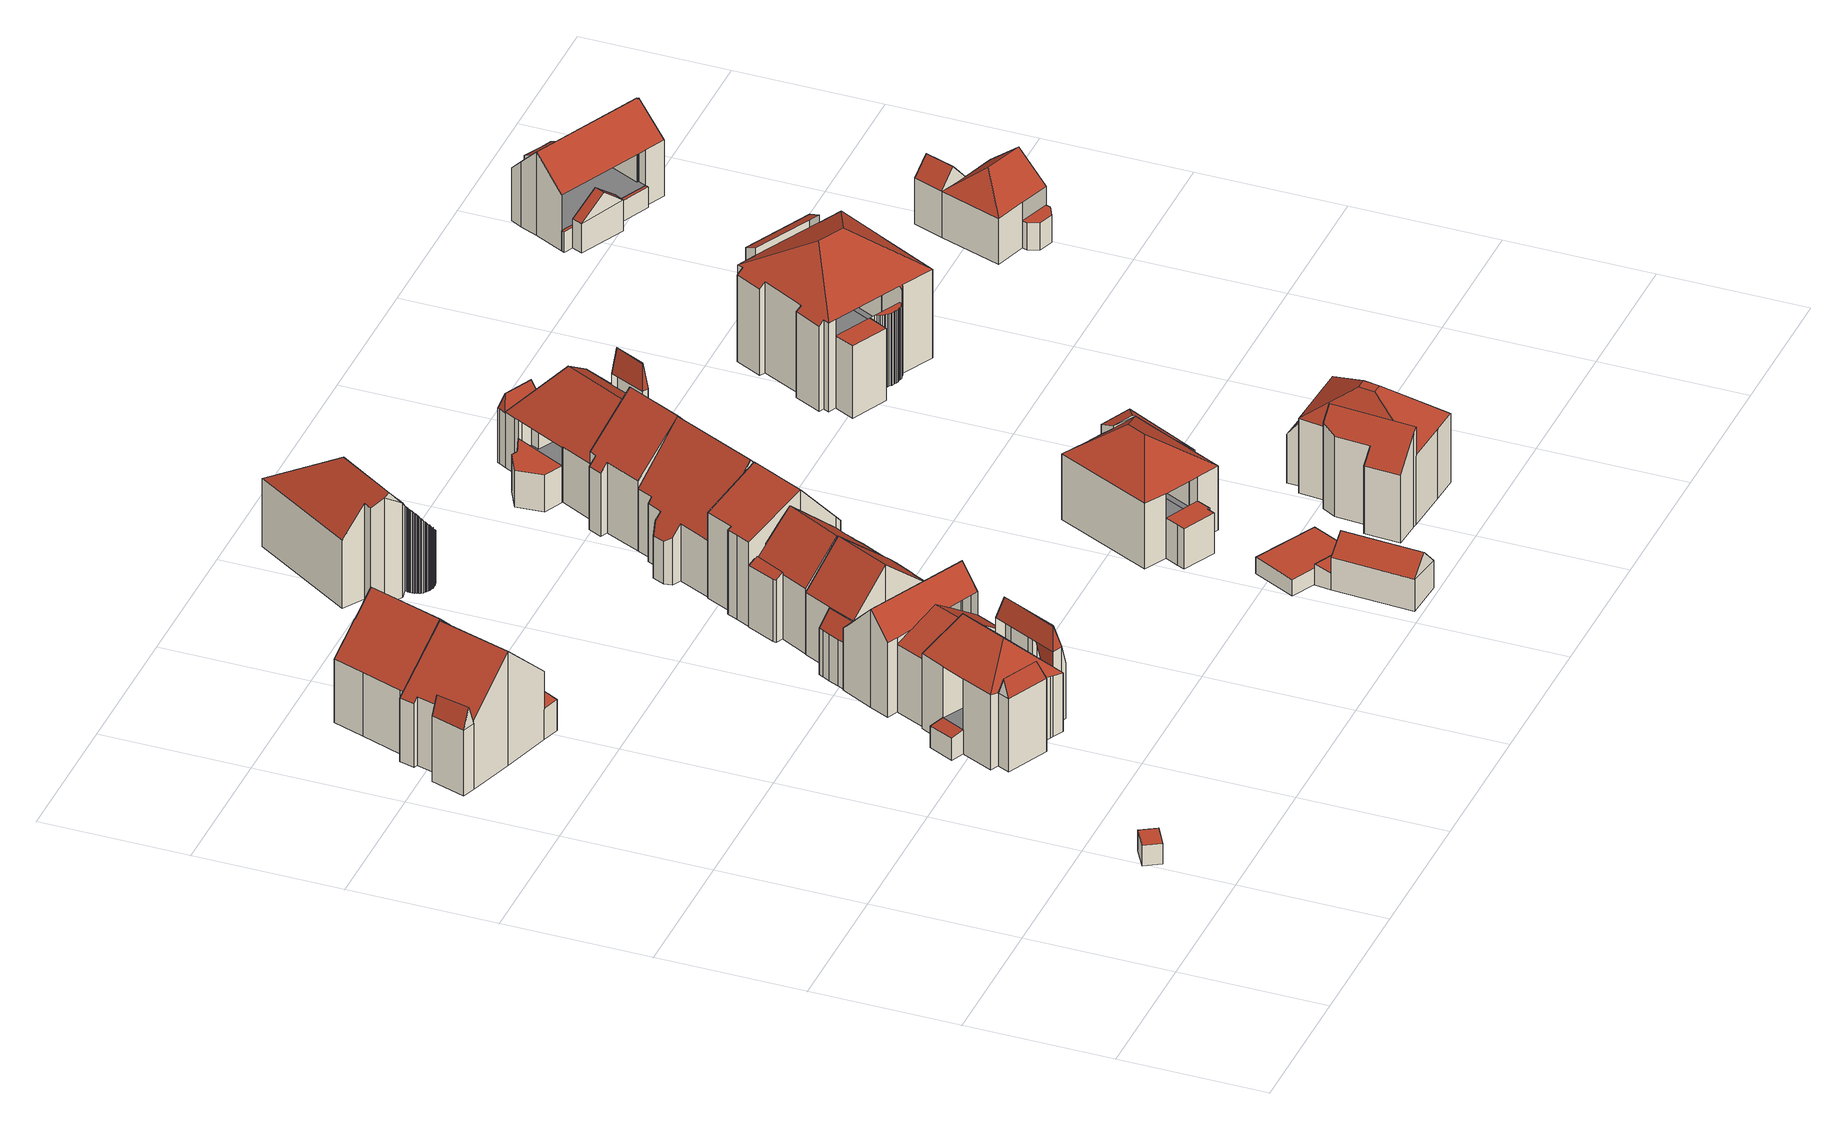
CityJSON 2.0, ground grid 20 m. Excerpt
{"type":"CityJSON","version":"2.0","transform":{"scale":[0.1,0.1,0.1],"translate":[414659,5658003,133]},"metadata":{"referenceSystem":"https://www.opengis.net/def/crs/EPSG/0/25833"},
"CityObjects":{
"building1":{"type":"Building","attributes":{"Dachtyp_tdc":"tdcPolyFlatRoof","Gemeindeschluessel":14612000,"Dachneigung":0,"QualitaetDacherkennung":2,"Geometrietyp2DReferenz":"3000","measuredHeight":3,"function":"31001_9998","roofType":"1000"},"geometry":[{"type":"Solid","lod":"2","boundaries":[[[[0,1,2,3]],[[1,4,5,2]],[[4,6,7,5]],[[6,0,3,7]],[[6,4,1,0]],[[3,2,5,7]]]],"semantics":{"surfaces":[{"type":"WallSurface"},{"type":"RoofSurface"},{"type":"GroundSurface"}],"values":[[0,0,0,0,1,2]]}}]},
"building2":{"type":"Building","attributes":{"Gemeindeschluessel":14612000,"Geometrietyp2DReferenz":"3000","function":"31001_9998","roofType":"9999"},"children":["building2-1","building2-2","building2-3"]},
"building2-1":{"type":"BuildingPart","attributes":{"Dachtyp_tdc":"tdcFreeFormRoof","Dachneigung":51.68,"QualitaetDacherkennung":18,"Geometrietyp2DReferenz":"3000","measuredHeight":6,"roofType":"5000"},"parents":["building2"],"geometry":[{"type":"MultiSurface","lod":"2","boundaries":[[[8,9,10,11]],[[9,12,13,10]],[[12,14,15,13]],[[16,14,12]],[[17,16,12,9]],[[17,9,8]],[[16,17,8,14]],[[11,10,13,15]]],"semantics":{"surfaces":[{"type":"WallSurface"},{"type":"RoofSurface"},{"type":"GroundSurface"}],"values":[0,0,0,1,1,0,1,2]}}]},
"building2-2":{"type":"BuildingPart","attributes":{"Dachtyp_tdc":"tdcFreeFormRoof","Dachneigung":71.85,"QualitaetDacherkennung":15,"Geometrietyp2DReferenz":"3000","measuredHeight":12.53,"roofType":"5000"},"parents":["building2"],"geometry":[{"type":"MultiSurface","lod":"2","boundaries":[[[18,19,20,21]],[[19,22,23,20]],[[22,24,25,23]],[[26,24,22]],[[27,26,22,19]],[[27,19,18]],[[26,27,18,24]],[[21,20,23,25]]],"semantics":{"surfaces":[{"type":"WallSurface"},{"type":"RoofSurface"},{"type":"GroundSurface"}],"values":[0,0,0,0,1,0,1,2]}}]},
"building2-3":{"type":"BuildingPart","attributes":{"Dachtyp_tdc":"tdcGableRoof","Dachneigung":43.55,"QualitaetDacherkennung":55,"Geometrietyp2DReferenz":"3000","measuredHeight":16.72,"roofType":"3100"},"parents":["building2"],"geometry":[{"type":"MultiSurface","lod":"2","boundaries":[[[28,29,30,31]],[[29,32,33,30]],[[32,34,35,33]],[[34,36,37,35]],[[36,38,39,37]],[[38,40,8,11,39]],[[41,42,43,15,14]],[[42,44,18,21,43]],[[45,28,31,25,24]],[[42,41,40,38,36]],[[36,34,32,29,28,45,44,42]],[[31,30,33,35,37,39,11,15,43,21,25]]],"semantics":{"surfaces":[{"type":"WallSurface"},{"type":"RoofSurface"},{"type":"GroundSurface"}],"values":[0,0,0,0,0,0,0,0,0,1,1,2]}}]},
"building3":{"type":"Building","attributes":{"Gemeindeschluessel":14612000,"Geometrietyp2DReferenz":"3000","function":"31001_9998","roofType":"9999"},"children":["building3-1","building3-2"]},
"building3-1":{"type":"BuildingPart","attributes":{"Dachtyp_tdc":"tdcGableRoof","Dachneigung":44.86,"QualitaetDacherkennung":58,"Geometrietyp2DReferenz":"3000","measuredHeight":16.22,"roofType":"3100"},"parents":["building3"],"geometry":[{"type":"MultiSurface","lod":"2","boundaries":[[[46,47,48,49]],[[47,50,51,48]],[[50,52,53,51]],[[52,54,55,53]],[[54,56,57,58,55]],[[59,60,61,62,63]],[[60,64,65,61]],[[64,66,67,65]],[[66,68,69,67]],[[68,70,71,69]],[[70,72,73,71]],[[72,34,74,73]],[[34,75,76,74]],[[75,46,49,76]],[[72,70,68,66,64,60,59,56,54]],[[54,52,50,47,46,75,34,72]],[[49,48,51,53,55,58,62,61,65,67,69,71,73,74,76]]],"semantics":{"surfaces":[{"type":"WallSurface"},{"type":"RoofSurface"},{"type":"GroundSurface"}],"values":[0,0,0,0,0,0,0,0,0,0,0,0,0,0,1,1,2]}}]},
"building3-2":{"type":"BuildingPart","attributes":{"Dachtyp_tdc":"tdcPolyFlatRoof","Dachneigung":2.97,"QualitaetDacherkennung":40,"Geometrietyp2DReferenz":"3000","measuredHeight":9.05,"roofType":"2100"},"parents":["building3"],"geometry":[{"type":"MultiSurface","lod":"2","boundaries":[[[77,78,79,80]],[[78,81,82,79]],[[81,63,62,82]],[[57,77,80,58]],[[57,63,81,78,77]],[[80,79,82,62,58]]],"semantics":{"surfaces":[{"type":"WallSurface"},{"type":"RoofSurface"},{"type":"GroundSurface"}],"values":[0,0,0,0,1,2]}}]},
"building4":{"type":"Building","attributes":{"Dachtyp_tdc":"tdcPolyFlatRoof","Gemeindeschluessel":14612000,"Dachneigung":0,"QualitaetDacherkennung":13,"Geometrietyp2DReferenz":"3000","measuredHeight":3,"function":"31001_9998","roofType":"1000"},"geometry":[{"type":"Solid","lod":"2","boundaries":[[[[83,84,85,86]],[[84,87,88,85]],[[87,89,90,88]],[[89,83,86,90]],[[89,87,84,83]],[[86,85,88,90]]]],"semantics":{"surfaces":[{"type":"WallSurface"},{"type":"RoofSurface"},{"type":"GroundSurface"}],"values":[[0,0,0,0,1,2]]}}]},
"building5":{"type":"Building","attributes":{"Gemeindeschluessel":14612000,"Geometrietyp2DReferenz":"3000","function":"31001_9998","roofType":"9999"},"children":["building5-1","building5-2","building5-3","building5-4"]},
"building5-1":{"type":"BuildingPart","attributes":{"Dachtyp_tdc":"tdcPolyFlatRoof","Dachneigung":7.07,"QualitaetDacherkennung":28,"Geometrietyp2DReferenz":"3000","measuredHeight":3.48,"roofType":"2100"},"parents":["building5"],"geometry":[{"type":"MultiSurface","lod":"2","boundaries":[[[91,92,93,94]],[[92,95,96,93]],[[95,97,98,96]],[[97,95,92,91]],[[94,93,96,98]]],"semantics":{"surfaces":[{"type":"WallSurface"},{"type":"RoofSurface"},{"type":"GroundSurface"}],"values":[0,0,0,1,2]}}]},
"building5-2":{"type":"BuildingPart","attributes":{"Dachtyp_tdc":"tdcFreeFormRoof","Dachneigung":75.97,"QualitaetDacherkennung":15,"Geometrietyp2DReferenz":"3000","measuredHeight":13.89,"roofType":"5000"},"parents":["building5"],"geometry":[{"type":"MultiSurface","lod":"2","boundaries":[[[99,100,101,102]],[[100,103,104,101]],[[103,105,106,104]],[[105,107,108,106]],[[107,109,110,108]],[[109,111,112,110]],[[111,113,114,112]],[[113,115,116,114]],[[115,117,118,119,116]],[[120,121,122,123,124]],[[121,99,102,122]],[[117,115,125]],[[115,113,111,109,107,105,103,100,99,121,126,125]],[[121,120,126]],[[120,117,125,126]],[[102,101,104,106,108,110,112,114,116,119,123,122]]],"semantics":{"surfaces":[{"type":"WallSurface"},{"type":"RoofSurface"},{"type":"GroundSurface"}],"values":[0,0,0,0,0,0,0,0,0,0,0,1,1,1,1,2]}}]},
"building5-3":{"type":"BuildingPart","attributes":{"Dachtyp_tdc":"tdcHipAndGableRoof","Dachneigung":44.97,"QualitaetDacherkennung":17,"Geometrietyp2DReferenz":"3000","measuredHeight":13.93,"roofType":"5000"},"parents":["building5"],"geometry":[{"type":"MultiSurface","lod":"2","boundaries":[[[127,98,97]],[[127,128,129,98]],[[128,130,131,129]],[[130,124,123,131]],[[118,132,133,119]],[[132,134,135,133]],[[134,136,137,135]],[[136,138,139,137]],[[140,141,142,143]],[[140,144,94,141]],[[144,91,94]],[[140,143,145,138,136,134,132,146]],[[132,118,124,130,146]],[[130,128,127,144,140,146]],[[98,129,131,123,119,133,135,137,139,142,141,94]]],"semantics":{"surfaces":[{"type":"WallSurface"},{"type":"RoofSurface"},{"type":"GroundSurface"}],"values":[0,0,0,0,0,0,0,0,0,0,0,1,1,1,2]}}]},
"building5-4":{"type":"BuildingPart","attributes":{"Dachtyp_tdc":"tdcFreeFormRoof","Dachneigung":70.48,"QualitaetDacherkennung":18,"Geometrietyp2DReferenz":"3000","measuredHeight":13.23,"roofType":"5000"},"parents":["building5"],"geometry":[{"type":"MultiSurface","lod":"2","boundaries":[[[147,143,142,148]],[[149,150,151,139,138]],[[150,152,153,151]],[[152,147,148,153]],[[154,155,147,152]],[[152,150,149,154]],[[149,145,143,155,154]],[[147,155,143]],[[143,145,149,145]],[[148,142,139,151,153]]],"semantics":{"surfaces":[{"type":"WallSurface"},{"type":"RoofSurface"},{"type":"GroundSurface"}],"values":[0,0,0,0,1,1,1,0,0,2]}}]},
"building6":{"type":"Building","attributes":{"Gemeindeschluessel":14612000,"Geometrietyp2DReferenz":"3000","function":"31001_9998","roofType":"9999"},"children":["building6-1","building6-2"]},
"building6-1":{"type":"BuildingPart","attributes":{"Dachtyp_tdc":"tdcGableRoof","Dachneigung":47.01,"QualitaetDacherkennung":43,"Geometrietyp2DReferenz":"3000","measuredHeight":14.29,"roofType":"3100"},"parents":["building6"],"geometry":[{"type":"MultiSurface","lod":"2","boundaries":[[[156,157,158]],[[156,159,160,157]],[[159,161,162,160]],[[161,163,164,162]],[[163,165,166,164]],[[165,167,168,166]],[[167,169,170,168]],[[169,171,172,170]],[[171,173,174,172]],[[173,175,176,174]],[[175,177,178,176]],[[177,179,180,181,178]],[[175,173,171,169,167,165,163,161]],[[161,159,156,182,183,184,179,177,175]],[[157,160,162,164,166,168,170,172,174,176,178,181,185]]],"semantics":{"surfaces":[{"type":"WallSurface"},{"type":"RoofSurface"},{"type":"GroundSurface"}],"values":[0,0,0,0,0,0,0,0,0,0,0,0,1,1,2]}}]},
"building6-2":{"type":"BuildingPart","attributes":{"Dachtyp_tdc":"tdcGableRoof","Dachneigung":34.71,"QualitaetDacherkennung":31,"Geometrietyp2DReferenz":"3000","measuredHeight":12.68,"roofType":"3100"},"parents":["building6"],"geometry":[{"type":"MultiSurface","lod":"2","boundaries":[[[186,187,188,189]],[[187,190,191,188]],[[190,158,157,191]],[[180,192,193,181]],[[192,186,189,193]],[[194,182,158,190,187]],[[187,186,192,180,184,194]],[[189,188,191,157,185,181,193]]],"semantics":{"surfaces":[{"type":"WallSurface"},{"type":"RoofSurface"},{"type":"GroundSurface"}],"values":[0,0,0,0,0,1,1,2]}}]},
"building7":{"type":"Building","attributes":{"Gemeindeschluessel":14612000,"Geometrietyp2DReferenz":"3000","function":"31001_9998","roofType":"9999"},"children":["building7-1","building7-2"]},
"building7-1":{"type":"BuildingPart","attributes":{"Dachtyp_tdc":"tdcGableRoof","Dachneigung":41,"QualitaetDacherkennung":38,"Geometrietyp2DReferenz":"3000","measuredHeight":15.08,"roofType":"3100"},"parents":["building7"],"geometry":[{"type":"MultiSurface","lod":"2","boundaries":[[[195,196,197,198]],[[196,199,200,197]],[[199,201,202,200]],[[201,203,204,202]],[[203,205,206,204]],[[205,207,208,206]],[[207,209,210,208]],[[209,211,212,210]],[[211,213,214,212]],[[213,215,216,214]],[[215,217,218,216]],[[217,219,220,221,218]],[[195,198,222]],[[217,215,213,211,209,207,205,203,201,199]],[[199,196,195,219,217]],[[197,200,202,204,206,208,210,212,214,216,218,221,198]]],"semantics":{"surfaces":[{"type":"WallSurface"},{"type":"RoofSurface"},{"type":"GroundSurface"}],"values":[0,0,0,0,0,0,0,0,0,0,0,0,0,1,1,2]}}]},
"building7-2":{"type":"BuildingPart","attributes":{"Dachtyp_tdc":"tdcPolyFlatRoof","Dachneigung":51.67,"QualitaetDacherkennung":35,"Geometrietyp2DReferenz":"3000","measuredHeight":9.06,"roofType":"2100"},"parents":["building7"],"geometry":[{"type":"MultiSurface","lod":"2","boundaries":[[[220,223,224,221]],[[223,225,226,224]],[[225,227,228,226]],[[227,229,230,228]],[[229,231,232,230]],[[231,222,198,232]],[[222,231,229,227,225,223,220]],[[221,224,226,228,230,232,198]]],"semantics":{"surfaces":[{"type":"WallSurface"},{"type":"RoofSurface"},{"type":"GroundSurface"}],"values":[0,0,0,0,0,0,1,2]}}]},
"building8":{"type":"Building","attributes":{"Gemeindeschluessel":14612000,"Geometrietyp2DReferenz":"3000","function":"31001_9998","roofType":"9999"},"children":["building8-1","building8-2"]},
"building8-1":{"type":"BuildingPart","attributes":{"Dachtyp_tdc":"tdcPolyFlatRoof","Dachneigung":32.03,"QualitaetDacherkennung":47,"Geometrietyp2DReferenz":"3000","measuredHeight":9.89,"roofType":"2100"},"parents":["building8"],"geometry":[{"type":"MultiSurface","lod":"2","boundaries":[[[233,234,235,236]],[[234,237,238,235]],[[237,239,240,241,238]],[[242,233,236,243,244]],[[242,239,237,234,233]],[[236,235,238,241,243]]],"semantics":{"surfaces":[{"type":"WallSurface"},{"type":"RoofSurface"},{"type":"GroundSurface"}],"values":[0,0,0,0,1,2]}}]},
"building8-2":{"type":"BuildingPart","attributes":{"Dachtyp_tdc":"tdcGableRoof","Dachneigung":41.39,"QualitaetDacherkennung":35,"Geometrietyp2DReferenz":"3000","measuredHeight":14.9,"roofType":"3100"},"parents":["building8"],"geometry":[{"type":"MultiSurface","lod":"2","boundaries":[[[240,245,246,241]],[[245,247,248,246]],[[247,249,250,248]],[[249,251,252,250]],[[251,253,254,252]],[[253,255,256,254]],[[255,257,258,256]],[[257,259,260,258]],[[259,261,262,260]],[[261,244,243,262]],[[259,257,255,253,251,249,247,245]],[[245,240,244,261,259]],[[241,246,248,250,252,254,256,258,260,262,243]]],"semantics":{"surfaces":[{"type":"WallSurface"},{"type":"RoofSurface"},{"type":"GroundSurface"}],"values":[0,0,0,0,0,0,0,0,0,0,1,1,2]}}]},
"building9":{"type":"Building","attributes":{"Dachtyp_tdc":"tdcFreeFormRoof","Gemeindeschluessel":14612000,"Dachneigung":50.43,"QualitaetDacherkennung":29,"Geometrietyp2DReferenz":"3000","measuredHeight":16.21,"function":"31001_9998","roofType":"5000"},"geometry":[{"type":"Solid","lod":"2","boundaries":[[[[263,264,265,266]],[[264,267,268,265]],[[267,269,270,268]],[[269,271,272,270]],[[271,273,274,272]],[[273,275,276,274]],[[275,277,278,276]],[[277,279,280,278]],[[279,281,282,280]],[[281,283,284,282]],[[283,285,286,284]],[[285,287,288,286]],[[287,289,290,288]],[[289,291,292,290]],[[291,293,294,292]],[[293,295,296,294]],[[295,297,298,296]],[[297,299,300,298]],[[299,301,302,300]],[[301,303,304,302]],[[303,305,306,304]],[[305,307,308,306]],[[307,309,310,308]],[[309,311,312,310]],[[313,314,315,316,317,318,319,320,321,322,323,324,325,326,327,328,329,330,331,332,333,334,335,336,337,338,339,340,341,342,343,344,345,346,347,348,349,350,351,352,353,354,355,356,357,311,309,307,305,303,301,299,297,295,293,291,289,287,285,283,281,279,277,275,273,271,269,267,264,263,358,359,360,361,362,363,364,365]],[[346,366,347]],[[367,350,349]],[[368,369,370,371,372,373,374,375,376,377,378,379,380,381,382,383,384,385,386,387,388,389,266,265,268,270,272,274,276,278,280,282,284,286,288,290,292,294,296,298,300,302,304,306,308,310,312,390,391,392,393,394,395,396,397,398,399,400,401,402,403,404,405,406,407,408,409,410,411,412,413,414,415,416,417,418,419,420,421,422,423,424,425,426,427,428,429]],[[326,325,369,368]],[[325,324,370,369]],[[324,323,371,370]],[[323,322,372,371]],[[322,321,373,372]],[[321,320,374,373]],[[320,319,375,374]],[[319,318,376,375]],[[317,316,378,377]],[[318,317,377,376]],[[316,315,379,378]],[[315,314,380,379]],[[314,313,381,380]],[[313,365,382,381]],[[365,364,383,382]],[[364,363,384,383]],[[363,362,385,384]],[[362,361,386,385]],[[361,360,387,386]],[[360,359,388,387]],[[359,358,389,388]],[[358,263,266,389]],[[354,353,394,393]],[[357,356,391,390]],[[356,355,392,391]],[[355,354,393,392]],[[353,352,395,394]],[[352,351,396,395]],[[351,350,397,396]],[[350,367,398,397]],[[367,430,399,398]],[[430,431,400,399]],[[431,432,401,400]],[[432,433,402,401]],[[433,434,403,402]],[[434,435,404,403]],[[435,436,405,404]],[[436,437,406,405]],[[437,438,407,406]],[[438,439,408,407]],[[439,440,409,408]],[[440,366,410,409]],[[366,346,411,410]],[[346,345,412,411]],[[345,344,413,412]],[[344,343,414,413]],[[343,342,415,414]],[[342,341,416,415]],[[341,340,416]],[[340,339,417,416]],[[339,338,418,417]],[[338,337,419,418]],[[337,336,420,419]],[[336,335,421,420]],[[335,334,422,421]],[[334,333,423,422]],[[333,332,424,423]],[[332,331,425,424]],[[331,330,426,425]],[[330,329,427,426]],[[329,328,428,427]],[[328,327,429,428]],[[327,326,368,429]],[[347,366,440,439,438,437,436,435,434,433,348]],[[348,433,432,431,430,367,349]],[[311,357,390,312]]]],"semantics":{"surfaces":[{"type":"WallSurface"},{"type":"RoofSurface"},{"type":"GroundSurface"}],"values":[[0,0,0,0,0,0,0,0,0,0,0,0,0,0,0,0,0,0,0,0,0,0,0,0,1,0,0,2,0,0,0,0,0,0,0,0,0,0,0,0,0,0,0,0,0,0,0,0,0,0,0,0,0,0,0,0,0,0,0,0,0,0,0,0,0,0,0,0,0,0,0,0,0,0,0,0,0,0,0,0,0,0,0,0,0,0,0,0,0,0,0,1,1,0]]}}]},
"building10":{"type":"Building","attributes":{"Dachtyp_tdc":"tdcGableRoof","Gemeindeschluessel":14612000,"Dachneigung":49.19,"QualitaetDacherkennung":37,"Geometrietyp2DReferenz":"3000","measuredHeight":16.35,"function":"31001_9998","roofType":"3100"},"geometry":[{"type":"Solid","lod":"2","boundaries":[[[[441,442,443,444]],[[442,445,446,443]],[[445,447,448,446]],[[447,449,450,448]],[[449,451,452,450]],[[451,453,454,452]],[[453,455,456,454]],[[455,457,458,456]],[[457,459,460,458]],[[459,461,462,460]],[[461,463,464,462]],[[463,465,466,464]],[[465,467,468,466]],[[467,469,470,468]],[[469,471,472,470]],[[471,441,444,472]],[[467,465,463,461,459,457,455,453,451,449,447]],[[447,445,442,441,471,469,467]],[[444,443,446,448,450,452,454,456,458,460,462,464,466,468,470,472]]]],"semantics":{"surfaces":[{"type":"WallSurface"},{"type":"RoofSurface"},{"type":"GroundSurface"}],"values":[[0,0,0,0,0,0,0,0,0,0,0,0,0,0,0,0,1,1,2]]}}]},
"building11":{"type":"Building","attributes":{"Dachtyp_tdc":"tdcFreeFormRoof","Gemeindeschluessel":14612000,"Dachneigung":48.97,"QualitaetDacherkennung":53,"Geometrietyp2DReferenz":"3000","measuredHeight":16.64,"function":"31001_9998","roofType":"5000"},"geometry":[{"type":"Solid","lod":"2","boundaries":[[[[473,474,475,476]],[[474,477,478,475]],[[477,479,480,478]],[[479,481,482,480]],[[481,483,484,482]],[[483,485,486,484]],[[485,487,488,486]],[[487,489,490,488]],[[489,491,492,490]],[[491,493,494,492]],[[493,495,496,494]],[[495,497,498,496]],[[497,499,500,498]],[[499,501,502,500]],[[501,503,504,502]],[[503,505,506,504]],[[505,473,476,506]],[[507,508,491,489,487,485,483,481,479,477,474,473]],[[497,495,493,508,507,505,503,501,499]],[[473,505,507]],[[493,491,508]],[[476,475,478,480,482,484,486,488,490,492,494,496,498,500,502,504,506]]]],"semantics":{"surfaces":[{"type":"WallSurface"},{"type":"RoofSurface"},{"type":"GroundSurface"}],"values":[[0,0,0,0,0,0,0,0,0,0,0,0,0,0,0,0,0,1,1,0,0,2]]}}]},
"building12":{"type":"Building","attributes":{"Dachtyp_tdc":"tdcGableRoof","Gemeindeschluessel":14612000,"Dachneigung":45.94,"QualitaetDacherkennung":73,"Geometrietyp2DReferenz":"3000","measuredHeight":7.01,"function":"31001_9998","roofType":"3100"},"geometry":[{"type":"Solid","lod":"2","boundaries":[[[[509,510,511]],[[512,509,511,513]],[[510,514,513,511]],[[515,516,517,518]],[[509,512,516,515]],[[512,514,517,516]],[[514,510,518,517]],[[510,509,515,518]],[[514,512,513]]]],"semantics":{"surfaces":[{"type":"WallSurface"},{"type":"RoofSurface"},{"type":"GroundSurface"}],"values":[[0,1,1,2,0,0,0,0,0]]}}]},
"building13":{"type":"Building","attributes":{"Dachtyp_tdc":"tdcPolyFlatRoof","Gemeindeschluessel":14612000,"Dachneigung":17.3,"QualitaetDacherkennung":56,"Geometrietyp2DReferenz":"3000","measuredHeight":3.05,"function":"31001_9998","roofType":"2100"},"geometry":[{"type":"Solid","lod":"2","boundaries":[[[[519,520,521,516]],[[520,522,517,521]],[[522,519,516,517]],[[522,520,519]],[[516,521,517]]]],"semantics":{"surfaces":[{"type":"WallSurface"},{"type":"RoofSurface"},{"type":"GroundSurface"}],"values":[[0,0,0,1,2]]}}]},
"building14":{"type":"Building","attributes":{"Dachtyp_tdc":"tdcPolyFlatRoof","Gemeindeschluessel":14612000,"Dachneigung":0,"QualitaetDacherkennung":75,"Geometrietyp2DReferenz":"3000","measuredHeight":2.42,"function":"31001_9998","roofType":"1000"},"geometry":[{"type":"Solid","lod":"2","boundaries":[[[[523,524,525,526]],[[524,527,528,525]],[[527,529,530,528]],[[529,531,532,530]],[[531,523,526,532]],[[531,529,527,524,523]],[[526,525,528,530,532]]]],"semantics":{"surfaces":[{"type":"WallSurface"},{"type":"RoofSurface"},{"type":"GroundSurface"}],"values":[[0,0,0,0,0,1,2]]}}]},
"building15":{"type":"Building","attributes":{"Gemeindeschluessel":14612000,"Dachtyp_tdc":"tdcGableRoof","Dachneigung":48.7,"QualitaetDacherkennung":51,"Geometrietyp2DReferenz":"3000","measuredHeight":16.54,"function":"31001_9998","roofType":"3100"},"geometry":[{"type":"Solid","lod":"2","boundaries":[[[[533,534,535,536]],[[534,537,538,535]],[[537,539,540,538]],[[539,541,542,540]],[[541,543,544,542]],[[543,545,546,544]],[[545,547,548,546]],[[541,539,537,534,533,549,550,551]],[[551,493,552,553,554,555,547,545,543,541]],[[548,556,557,558,559,494,560,492,561,536,535,538,540,542,544,546]],[[547,555,556,548]],[[555,554,557,556]],[[554,553,558,557]],[[553,552,559,558]],[[552,493,494,559]],[[493,551,560,494]],[[551,550,492,560]],[[550,549,561,492]],[[549,533,536,561]]]],"semantics":{"surfaces":[{"type":"WallSurface"},{"type":"RoofSurface"},{"type":"GroundSurface"}],"values":[[0,0,0,0,0,0,0,1,1,2,0,0,0,0,0,0,0,0,0]]}}]},
"building16":{"type":"Building","attributes":{"Gemeindeschluessel":14612000,"Geometrietyp2DReferenz":"3000","function":"31001_9998","roofType":"9999"},"children":["building16-1","building16-2","building16-3"]},
"building16-1":{"type":"BuildingPart","attributes":{"Dachtyp_tdc":"tdcHipRoof","Dachneigung":35.4,"QualitaetDacherkennung":59,"Geometrietyp2DReferenz":"3000","measuredHeight":13.78,"roofType":"3200"},"parents":["building16"],"geometry":[{"type":"MultiSurface","lod":"2","boundaries":[[[562,563,564]],[[565,566,567,568,569]],[[566,570,571,567]],[[570,572,573,571]],[[572,574,575,573]],[[574,576,577,575]],[[578,579,580,581,582]],[[579,562,564,580]],[[583,576,574,572,570,584]],[[566,565,562,579,585]],[[570,566,585,584]],[[579,578,586,587,583,584,585]],[[564,568,567,571,573,575,577,588,581,580]]],"semantics":{"surfaces":[{"type":"WallSurface"},{"type":"RoofSurface"},{"type":"GroundSurface"}],"values":[0,0,0,0,0,0,0,0,1,1,1,1,2]}}]},
"building16-2":{"type":"BuildingPart","attributes":{"Dachtyp_tdc":"tdcFreeFormRoof","Dachneigung":32.5,"QualitaetDacherkennung":40,"Geometrietyp2DReferenz":"3000","measuredHeight":9.79,"roofType":"5000"},"parents":["building16"],"geometry":[{"type":"MultiSurface","lod":"2","boundaries":[[[589,582,581,590]],[[591,592,593,577,576]],[[592,594,595,593]],[[594,589,590,595]],[[594,596,597,598,589]],[[596,594,592,591]],[[589,598,586,582]],[[591,597,596]],[[590,581,588,577,593,595]]],"semantics":{"surfaces":[{"type":"WallSurface"},{"type":"RoofSurface"},{"type":"GroundSurface"}],"values":[0,0,0,0,1,1,1,0,2]}}]},
"building16-3":{"type":"BuildingPart","attributes":{"Dachtyp_tdc":"tdcPolyFlatRoof","Dachneigung":0,"QualitaetDacherkennung":52,"Geometrietyp2DReferenz":"3000","measuredHeight":5.86,"roofType":"1000"},"parents":["building16"],"geometry":[{"type":"MultiSurface","lod":"2","boundaries":[[[563,599,600,564]],[[599,601,602,600]],[[601,603,604,602]],[[603,605,606,604]],[[605,607,608,606]],[[607,609,610,608]],[[609,569,568,610]],[[569,609,607,605,603,601,599,563]],[[564,600,602,604,606,608,610,568]]],"semantics":{"surfaces":[{"type":"WallSurface"},{"type":"RoofSurface"},{"type":"GroundSurface"}],"values":[0,0,0,0,0,0,0,1,2]}}]},
"building17":{"type":"Building","attributes":{"Gemeindeschluessel":14612000,"Geometrietyp2DReferenz":"3000","function":"31001_9998","roofType":"9999"},"children":["building17-1","building17-2","building17-3","building17-4"]},
"building17-1":{"type":"BuildingPart","attributes":{"Dachtyp_tdc":"tdcFreeFormRoof","Dachneigung":73.72,"QualitaetDacherkennung":31,"Geometrietyp2DReferenz":"3000","measuredHeight":10.21,"roofType":"5000"},"parents":["building17"],"geometry":[{"type":"MultiSurface","lod":"2","boundaries":[[[611,612,613,614]],[[612,615,616,613]],[[615,617,618,616]],[[617,619,620,618]],[[619,621,622,620]],[[621,623,624,622]],[[625,611,614]],[[623,621,626]],[[621,619,617,615,627,626]],[[615,612,611,625,627]],[[625,623,626,627]],[[613,616,618,620,622,624,614]]],"semantics":{"surfaces":[{"type":"WallSurface"},{"type":"RoofSurface"},{"type":"GroundSurface"}],"values":[0,0,0,0,0,0,0,1,1,1,1,2]}}]},
"building17-2":{"type":"BuildingPart","attributes":{"Dachtyp_tdc":"tdcFreeFormRoof","Dachneigung":82.77,"QualitaetDacherkennung":31,"Geometrietyp2DReferenz":"3000","measuredHeight":13.64,"roofType":"5000"},"parents":["building17"],"geometry":[{"type":"MultiSurface","lod":"2","boundaries":[[[628,629,630,631]],[[629,632,633,630]],[[632,634,633]],[[635,628,631,636,637]],[[638,632,629]],[[639,638,629,628]],[[639,628,635]],[[638,639,635,632]],[[631,630,633,636]]],"semantics":{"surfaces":[{"type":"WallSurface"},{"type":"RoofSurface"},{"type":"GroundSurface"}],"values":[0,0,0,0,1,1,1,1,2]}}]},
"building17-3":{"type":"BuildingPart","attributes":{"Dachtyp_tdc":"tdcHipAndGableRoof","Dachneigung":40.17,"QualitaetDacherkennung":33,"Geometrietyp2DReferenz":"3000","measuredHeight":14.57,"roofType":"5000"},"parents":["building17"],"geometry":[{"type":"MultiSurface","lod":"2","boundaries":[[[634,640,641,633]],[[640,642,643,641]],[[642,644,645,643]],[[644,646,647,645]],[[646,648,649,650,647]],[[651,652,653]],[[651,654,655,652]],[[654,656,614,655]],[[656,625,614]],[[657,658,659,624,623]],[[658,660,661,659]],[[660,662,663,661]],[[662,664,636,663]],[[664,637,636]],[[662,660,658,657,656,665]],[[656,654,651,648,646,644,642,665]],[[642,640,634,637,664,662,665]],[[633,641,643,645,647,650,652,655,614,624,659,661,663,636]]],"semantics":{"surfaces":[{"type":"WallSurface"},{"type":"RoofSurface"},{"type":"GroundSurface"}],"values":[0,0,0,0,0,0,0,0,0,0,0,0,0,0,1,1,1,2]}}]},
"building17-4":{"type":"BuildingPart","attributes":{"Dachtyp_tdc":"tdcPolyFlatRoof","Dachneigung":0,"QualitaetDacherkennung":45,"Geometrietyp2DReferenz":"3000","measuredHeight":5.36,"roofType":"1000"},"parents":["building17"],"geometry":[{"type":"MultiSurface","lod":"2","boundaries":[[[649,666,667,650]],[[666,668,669,667]],[[668,670,671,669]],[[670,672,673,671]],[[672,653,652,673]],[[653,672,670,668,666,649]],[[667,669,671,673,652,650]]],"semantics":{"surfaces":[{"type":"WallSurface"},{"type":"RoofSurface"},{"type":"GroundSurface"}],"values":[0,0,0,0,0,1,2]}}]},
"building18":{"type":"Building","attributes":{"Gemeindeschluessel":14612000,"Geometrietyp2DReferenz":"3000","function":"31001_9998","roofType":"9999"},"children":["building18-1","building18-2","building18-3"]},
"building18-1":{"type":"BuildingPart","attributes":{"Dachtyp_tdc":"tdcCutTentRoof","Dachneigung":42.53,"QualitaetDacherkennung":34,"Geometrietyp2DReferenz":"3000","measuredHeight":16.38,"roofType":"9999"},"parents":["building18"],"geometry":[{"type":"MultiSurface","lod":"2","boundaries":[[[674,675,676]],[[677,678,679,680,681]],[[678,682,683,679]],[[682,684,685,683]],[[686,687,688,689]],[[687,674,676,688]],[[677,674,687,690,691]],[[678,677,691,692]],[[684,682,678,692,693]],[[687,686,684,693,690]],[[693,692,691,690]],[[676,680,679,683,685,689,688]]],"semantics":{"surfaces":[{"type":"WallSurface"},{"type":"RoofSurface"},{"type":"GroundSurface"}],"values":[0,0,0,0,0,0,1,1,1,1,1,2]}}]},
"building18-2":{"type":"BuildingPart","attributes":{"Dachtyp_tdc":"tdcPolyFlatRoof","Dachneigung":53.49,"QualitaetDacherkennung":54,"Geometrietyp2DReferenz":"3000","measuredHeight":10.04,"roofType":"2100"},"parents":["building18"],"geometry":[{"type":"MultiSurface","lod":"2","boundaries":[[[694,695,696,676]],[[695,697,698,696]],[[697,699,700,698]],[[699,701,702,700]],[[701,681,680,702]],[[675,694,676]],[[675,681,701,699,697,695,694]],[[696,698,700,702,680,676]]],"semantics":{"surfaces":[{"type":"WallSurface"},{"type":"RoofSurface"},{"type":"GroundSurface"}],"values":[0,0,0,0,0,0,1,2]}}]},
"building18-3":{"type":"BuildingPart","attributes":{"Dachtyp_tdc":"tdcPolyFlatRoof","Dachneigung":44.38,"QualitaetDacherkennung":47,"Geometrietyp2DReferenz":"3000","measuredHeight":14.24,"roofType":"2100"},"parents":["building18"],"geometry":[{"type":"MultiSurface","lod":"2","boundaries":[[[703,704,705,706]],[[704,707,708,705]],[[707,709,710,708]],[[709,711,686,689,710]],[[712,713,714,685]],[[713,715,716,714]],[[715,703,706,716]],[[715,713,712,711,709,707,704,703]],[[706,705,708,710,689,685,714,716]]],"semantics":{"surfaces":[{"type":"WallSurface"},{"type":"RoofSurface"},{"type":"GroundSurface"}],"values":[0,0,0,0,0,0,0,1,2]}}]},
"building19":{"type":"Building","attributes":{"Gemeindeschluessel":14612000,"Geometrietyp2DReferenz":"3000","function":"31001_9998","roofType":"9999"},"children":["building19-1","building19-2","building19-3","building19-4"]},
"building19-1":{"type":"BuildingPart","attributes":{"Dachtyp_tdc":"tdcFreeFormRoof","Dachneigung":61.6,"QualitaetDacherkennung":29,"Geometrietyp2DReferenz":"3000","measuredHeight":11.58,"roofType":"5000"},"parents":["building19"],"geometry":[{"type":"MultiSurface","lod":"2","boundaries":[[[717,718,719,720]],[[718,721,722,719]],[[723,717,720,724]],[[725,726,723,721]],[[725,721,718]],[[726,725,718,717]],[[726,717,723]],[[720,719,722,724]]],"semantics":{"surfaces":[{"type":"WallSurface"},{"type":"RoofSurface"},{"type":"GroundSurface"}],"values":[0,0,0,1,1,1,1,2]}}]},
"building19-2":{"type":"BuildingPart","attributes":{"Dachtyp_tdc":"tdcHipRoof","Dachneigung":30.18,"QualitaetDacherkennung":49,"Geometrietyp2DReferenz":"3000","measuredHeight":17.95,"roofType":"3200"},"parents":["building19"],"geometry":[{"type":"MultiSurface","lod":"2","boundaries":[[[727,728,723,724,729]],[[730,731,732,722,721]],[[731,733,734,732]],[[733,735,736,734]],[[735,737,738,736]],[[737,739,740,741,738]],[[742,743,744]],[[742,745,746,743]],[[745,747,748,746]],[[747,749,750,748]],[[749,751,752,750]],[[751,753,754,752]],[[753,755,756,754]],[[755,757,758,756]],[[757,759,760,758]],[[759,761,762,760]],[[761,763,764,762]],[[763,765,766,764]],[[763,761,759,757,755,753,751,749,747,745,767]],[[731,730,728,768]],[[745,742,769,739,737,735,733,731,768,767]],[[728,727,765,763,767,768]],[[729,724,722,732,734,736,738,741,770,743,746,748,750,752,754,756,758,760,762,764,766]]],"semantics":{"surfaces":[{"type":"WallSurface"},{"type":"RoofSurface"},{"type":"GroundSurface"}],"values":[0,0,0,0,0,0,0,0,0,0,0,0,0,0,0,0,0,0,1,1,1,1,2]}}]},
"building19-3":{"type":"BuildingPart","attributes":{"Dachtyp_tdc":"tdcPolyFlatRoof","Dachneigung":22.83,"QualitaetDacherkennung":19,"Geometrietyp2DReferenz":"3000","measuredHeight":14.48,"roofType":"2100"},"parents":["building19"],"geometry":[{"type":"MultiSurface","lod":"2","boundaries":[[[771,772,727,729,773]],[[774,766,765]],[[774,775,776,766]],[[775,771,773,776]],[[775,774,772,771]],[[773,729,766,776]]],"semantics":{"surfaces":[{"type":"WallSurface"},{"type":"RoofSurface"},{"type":"GroundSurface"}],"values":[0,0,0,0,1,2]}}]},
"building19-4":{"type":"BuildingPart","attributes":{"Dachtyp_tdc":"tdcPolyFlatRoof","Dachneigung":0,"QualitaetDacherkennung":45,"Geometrietyp2DReferenz":"3000","measuredHeight":10.66,"roofType":"1000"},"parents":["building19"],"geometry":[{"type":"MultiSurface","lod":"2","boundaries":[[[740,777,778,741]],[[777,779,780,778]],[[779,781,782,780]],[[781,783,784,782]],[[783,785,786,784]],[[785,787,788,786]],[[787,789,790,788]],[[789,791,792,790]],[[791,793,794,792]],[[793,795,796,794]],[[795,797,798,796]],[[797,799,800,798]],[[799,801,802,800]],[[801,803,804,802]],[[803,805,806,804]],[[805,807,808,806]],[[807,809,810,808]],[[809,811,812,810]],[[811,813,814,812]],[[813,815,816,814]],[[815,817,818,816]],[[817,819,820,818]],[[819,821,822,820]],[[821,744,743,822]],[[823,744,821,819,817,815,813,811,809,807,805,803,801,799,797,795,793,791,789,787,785,783,781,779,777,740]],[[741,778,780,782,784,786,788,790,792,794,796,798,800,802,804,806,808,810,812,814,816,818,820,822,743,770]]],"semantics":{"surfaces":[{"type":"WallSurface"},{"type":"RoofSurface"},{"type":"GroundSurface"}],"values":[0,0,0,0,0,0,0,0,0,0,0,0,0,0,0,0,0,0,0,0,0,0,0,0,1,2]}}]},
"building20":{"type":"Building","attributes":{"Gemeindeschluessel":14612000,"Geometrietyp2DReferenz":"3000","function":"31001_9998","roofType":"9999"},"children":["building20-1","building20-2","building20-3"]},
"building20-1":{"type":"BuildingPart","attributes":{"Dachtyp_tdc":"tdcPolyFlatRoof","Dachneigung":0,"QualitaetDacherkennung":48,"Geometrietyp2DReferenz":"3000","measuredHeight":4,"roofType":"1000"},"parents":["building20"],"geometry":[{"type":"MultiSurface","lod":"2","boundaries":[[[824,825,826,827]],[[825,828,829,826]],[[828,830,831,829]],[[830,832,833,831]],[[832,834,835,833]],[[832,830,828,825,824,834]],[[835,827,826,829,831,833]]],"semantics":{"surfaces":[{"type":"WallSurface"},{"type":"RoofSurface"},{"type":"GroundSurface"}],"values":[0,0,0,0,0,1,2]}}]},
"building20-2":{"type":"BuildingPart","attributes":{"Dachtyp_tdc":"tdcGableRoof","Dachneigung":49.59,"QualitaetDacherkennung":60,"Geometrietyp2DReferenz":"3000","measuredHeight":9.19,"roofType":"3100"},"parents":["building20"],"geometry":[{"type":"MultiSurface","lod":"2","boundaries":[[[836,837,838,839]],[[837,840,841,838]],[[840,842,843,841]],[[840,837,844]],[[836,842,845]],[[837,836,845,844]],[[842,840,844,845]],[[839,838,841,843]]],"semantics":{"surfaces":[{"type":"WallSurface"},{"type":"RoofSurface"},{"type":"GroundSurface"}],"values":[0,0,0,0,0,1,1,2]}}]},
"building20-3":{"type":"BuildingPart","attributes":{"Dachtyp_tdc":"tdcHipAndGableRoof","Dachneigung":39.87,"QualitaetDacherkennung":69,"Geometrietyp2DReferenz":"3000","measuredHeight":10.48,"roofType":"5000"},"parents":["building20"],"geometry":[{"type":"MultiSurface","lod":"2","boundaries":[[[846,835,834]],[[846,847,848,835]],[[847,836,839,848]],[[849,850,851,843,842]],[[850,852,824,827,851]],[[836,847,853]],[[852,854,853,847,846]],[[849,836,853,854,850]],[[850,854,852]],[[835,848,839,843,851,827]]],"semantics":{"surfaces":[{"type":"WallSurface"},{"type":"RoofSurface"},{"type":"GroundSurface"}],"values":[0,0,0,0,0,1,1,1,0,2]}}]},
"building21":{"type":"Building","attributes":{"Gemeindeschluessel":14612000,"Geometrietyp2DReferenz":"3000","function":"31001_9998","roofType":"9999"},"children":["building21-1","building21-2","building21-3","building21-4"]},
"building21-1":{"type":"BuildingPart","attributes":{"Dachtyp_tdc":"tdcGableRoof","Dachneigung":36.63,"QualitaetDacherkennung":8,"Geometrietyp2DReferenz":"3000","measuredHeight":7.12,"roofType":"3100"},"parents":["building21"],"geometry":[{"type":"MultiSurface","lod":"2","boundaries":[[[855,856,857,858,859]],[[856,860,861,857]],[[860,862,863,864,861]],[[860,856,865]],[[855,862,866]],[[856,855,866,865]],[[862,860,865,866]],[[858,857,861,864]]],"semantics":{"surfaces":[{"type":"WallSurface"},{"type":"RoofSurface"},{"type":"GroundSurface"}],"values":[0,0,0,0,0,1,1,2]}}]},
"building21-2":{"type":"BuildingPart","attributes":{"Dachtyp_tdc":"tdcGableRoof","Dachneigung":45.46,"QualitaetDacherkennung":70,"Geometrietyp2DReferenz":"3000","measuredHeight":12.24,"roofType":"3100"},"parents":["building21"],"geometry":[{"type":"MultiSurface","lod":"2","boundaries":[[[867,868,869,870,871]],[[872,873,874,875,876]],[[873,877,878,874]],[[877,879,880,878]],[[879,881,882,880]],[[881,883,884,882]],[[885,886,887,888]],[[886,889,890,887]],[[889,891,892,890]],[[891,893,894,892]],[[893,895,896,894]],[[895,897,898,896]],[[897,867,871,898]],[[893,891,889,886,885,883,881,879,877,873]],[[873,872,868,867,897,895,893]],[[871,870,875,874,878,880,882,884,888,887,890,892,894,896,898]]],"semantics":{"surfaces":[{"type":"WallSurface"},{"type":"RoofSurface"},{"type":"GroundSurface"}],"values":[0,0,0,0,0,0,0,0,0,0,0,0,0,1,1,2]}}]},
"building21-3":{"type":"BuildingPart","attributes":{"Dachtyp_tdc":"tdcPolyFlatRoof","Dachneigung":0,"QualitaetDacherkennung":0,"Geometrietyp2DReferenz":"3000","measuredHeight":3,"roofType":"9999"},"parents":["building21"],"geometry":[{"type":"MultiSurface","lod":"2","boundaries":[[[899,869,876,900,863,859]],[[863,900,901,864]],[[900,876,875,901]],[[869,899,902,870]],[[899,859,858,902]],[[864,901,875,870,902,858]],[[864,858,859,863]],[[870,875,876,869]]],"semantics":{"surfaces":[{"type":"RoofSurface"},{"type":"WallSurface"},{"type":"GroundSurface"},{"type":"ClosureSurface","isClosure":"1","QuelleClosure":"LoD1Solid"}],"values":[0,1,1,1,1,2,3,3]}}]},
"building21-4":{"type":"BuildingPart","attributes":{"Dachtyp_tdc":"tdcPolyFlatRoof","Dachneigung":27.71,"QualitaetDacherkennung":31,"Geometrietyp2DReferenz":"3000","measuredHeight":7.83,"roofType":"2100"},"parents":["building21"],"geometry":[{"type":"MultiSurface","lod":"2","boundaries":[[[903,904,905,884,883]],[[904,906,907,905]],[[906,908,909,907]],[[908,910,885,888,909]],[[908,906,904,903,910]],[[888,884,905,907,909]]],"semantics":{"surfaces":[{"type":"WallSurface"},{"type":"RoofSurface"},{"type":"GroundSurface"}],"values":[0,0,0,0,1,2]}}]}
},
"vertices":[
[188,117,42],[217,134,42],[217,134,12],[188,117,12],[230,112,42],[230,112,12],[201,95,42],[201,95,12],
[180,958,74],[203,951,74],[203,951,29],[180,958,29],[178,872,74],[178,872,29],[154,879,74],[154,879,29],[169,886,89],[192,954,89],
[24,920,125],[6,926,125],[6,926,29],[24,920,29],[21,973,125],[21,973,29],[37,967,125],[37,967,29],[29,970,152],[15,923,154],
[47,1002,129],[41,1004,122],[41,1004,29],[47,1002,29],[47,1025,122],[47,1025,29],[53,1023,128],[53,1023,29],[118,1001,196],[118,1001,29],[187,978,127],[187,978,29],[180,958,128],[154,879,129],[87,900,196],[87,900,29],[24,920,130],[37,967,130],
[73,1083,128],[88,1126,128],[88,1126,35],[73,1083,35],[125,1114,166],[125,1114,35],[125,1113,166],[125,1113,35],[154,1104,197],[154,1104,35],[165,1100,186],[165,1100,125],[165,1100,35],[221,1081,126],[208,1041,126],[208,1041,35],[221,1081,35],[221,1081,125],[215,1038,118],[215,1038,35],[205,1007,118],[205,1007,35],[197,1009,126],[197,1009,35],[187,978,126],[187,978,35],[120,1001,197],[120,1001,35],[53,1023,35],[54,1027,128],[54,1027,35],
[169,1114,124],[226,1094,124],[226,1094,35],[169,1114,35],[222,1081,125],[222,1081,35],
[209,971,63],[203,951,63],[203,951,33],[209,971,33],[180,958,63],[180,958,33],[187,978,63],[187,978,33],
[327,403,51],[309,411,48],[309,411,16],[327,403,16],[325,445,48],[325,445,16],[343,436,51],[343,436,16],
[474,398,124],[462,372,124],[462,372,16],[474,398,16],[458,364,124],[458,364,16],[464,361,98],[464,361,16],[473,356,58],[473,356,16],[460,330,58],[460,330,16],[451,334,98],[451,334,16],[442,315,98],[442,315,16],[436,318,124],[436,318,16],[423,324,124],[423,324,102],[423,324,16],[466,415,124],[480,408,124],[480,408,16],[466,415,16],[466,415,102],[433,328,155],[469,405,155],
[343,436,126],[359,469,126],[359,469,16],[418,439,155],[418,439,16],[415,308,102],[415,308,16],[401,315,105],[401,315,16],[397,317,106],[397,317,16],[376,327,111],[376,327,16],[307,360,126],[307,360,16],[318,354,16],[318,354,123],[327,403,126],[320,353,123],[387,374,155],
[311,338,123],[311,338,16],[376,327,123],[369,314,123],[369,314,16],[368,311,123],[368,311,16],[364,323,148],[315,346,148],
[377,508,128],[377,508,19],[377,508,118],[362,515,128],[362,515,19],[375,542,162],[375,542,19],[397,586,110],[397,586,19],[412,578,110],[412,578,19],[525,522,112],[525,522,19],[517,506,131],[517,506,19],[525,503,131],[525,503,19],[514,479,159],[514,479,19],[513,477,162],[513,477,19],[506,463,145],[506,463,19],[500,452,131],[500,452,97],[500,452,19],[400,498,129],[436,481,129],[457,472,130],[436,481,19],
[480,408,97],[417,440,146],[417,440,19],[480,408,19],[359,469,118],[359,469,19],[482,413,97],[482,413,19],[436,481,146],
[430,617,112],[449,655,112],[449,655,21],[430,617,21],[495,631,171],[495,631,21],[570,594,99],[570,594,21],[564,583,100],[564,583,21],[553,561,100],[553,561,21],[548,550,99],[548,550,21],[540,554,107],[540,554,21],[538,548,107],[538,548,21],[533,538,107],[533,538,21],[525,522,107],[525,522,21],[458,555,171],[458,555,21],[412,578,113],[412,578,111],[412,578,21],[430,617,111],
[397,586,89],[397,586,21],[400,594,89],[400,594,21],[407,608,89],[407,608,21],[412,618,89],[412,618,21],[415,624,89],[415,624,21],
[458,697,113],[459,701,113],[459,701,22],[458,697,22],[477,740,112],[477,740,22],[489,734,120],[489,734,117],[489,734,22],[468,692,120],[468,692,22],[468,692,117],
[535,709,171],[535,709,22],[600,674,105],[600,674,22],[593,661,105],[593,661,22],[587,648,105],[587,648,22],[583,642,106],[583,642,22],[592,637,97],[592,637,22],[570,594,97],[570,594,22],[495,632,171],[495,632,22],[449,655,117],[449,655,22],
[413,1121,110],[411,1121,111],[411,1121,32],[413,1121,32],[409,1120,113],[409,1120,32],[408,1120,114],[408,1120,32],[406,1120,116],[406,1120,32],[404,1120,117],[404,1120,32],[403,1120,119],[403,1120,32],[402,1120,121],[402,1120,32],[400,1121,122],[400,1121,32],[399,1121,124],[399,1121,32],[397,1122,126],[397,1122,32],[396,1122,128],[396,1122,32],[395,1123,129],[395,1123,32],[393,1124,131],[393,1124,32],[392,1125,133],[392,1125,32],[391,1126,135],[391,1126,32],[389,1127,137],[389,1127,32],[388,1129,140],[388,1129,32],[387,1130,142],[387,1130,32],[386,1132,143],[386,1132,32],[386,1133,145],[386,1133,32],[385,1134,146],[385,1134,32],[385,1136,148],[385,1136,32],[384,1137,149],[384,1137,32],[384,1139,150],[384,1139,32],[423,1130,105],[424,1132,105],[424,1133,106],[425,1135,106],[425,1136,107],[425,1138,107],[426,1139,108],[426,1140,109],[426,1142,110],[426,1143,111],[425,1145,112],[425,1146,113],[425,1148,115],[424,1150,117],[423,1151,119],[422,1152,120],[421,1154,122],[420,1155,125],[419,1156,126],[418,1157,128],[416,1158,130],[462,1227,128],[465,1232,129],[467,1237,130],[468,1240,130],[469,1242,131],[469,1244,132],[469,1246,133],[469,1246,134],[469,1249,136],[469,1251,137],[468,1253,139],[468,1256,141],[467,1259,145],[466,1259,145],[404,1237,194],[353,1158,194],[371,1147,170],[385,1150,156],[385,1148,155],[384,1146,155],[384,1145,154],[384,1143,153],[384,1142,152],[384,1140,151],[414,1122,109],[415,1123,108],[417,1124,107],[418,1125,107],[419,1126,106],[420,1127,106],[421,1128,106],[422,1129,105],[465,1261,145],[349,1162,188],[424,1150,32],[425,1148,32],[425,1146,32],[425,1145,32],[426,1143,32],[426,1142,32],[426,1140,32],[426,1139,32],[425,1138,32],[425,1136,32],[425,1135,32],[424,1133,32],[424,1132,32],[423,1130,32],[422,1129,32],[421,1128,32],[420,1127,32],[419,1126,32],[418,1125,32],[417,1124,32],[415,1123,32],[414,1122,32],[384,1140,32],[384,1142,32],[384,1143,32],[384,1145,32],[384,1146,32],[385,1148,32],[385,1150,32],[371,1147,32],[349,1162,32],[344,1178,32],[351,1189,32],[322,1207,32],[410,1345,32],[446,1322,32],[437,1308,32],[469,1287,32],[458,1269,32],[460,1267,32],[462,1266,32],[464,1263,32],[465,1261,32],[467,1259,32],[468,1256,32],[468,1253,32],[469,1251,32],[469,1249,32],[469,1246,32],[469,1244,32],[469,1242,32],[468,1240,32],[467,1237,32],[465,1232,32],[462,1227,32],[416,1158,32],[418,1157,32],[419,1156,32],[420,1155,32],[421,1154,32],[422,1152,32],[423,1151,32],[344,1178,172],[351,1189,172],[322,1207,132],[410,1345,132],[446,1322,123],[437,1308,136],[469,1287,128],[458,1269,145],[460,1267,144],[462,1266,144],[464,1263,144],
[493,773,146],[498,771,148],[498,771,23],[493,773,23],[516,808,148],[516,808,23],[586,775,186],[586,775,23],[643,748,113],[643,748,23],[622,706,114],[622,706,23],[636,699,96],[636,699,23],[627,680,96],[627,680,23],[622,682,102],[622,682,23],[613,687,114],[613,687,23],[607,674,114],[607,674,23],[606,671,113],[606,671,23],[600,674,121],[600,674,23],[550,701,186],[550,701,23],[477,740,146],[477,740,23],[486,758,146],[486,758,23],
[516,808,107],[536,851,108],[536,851,24],[516,808,24],[525,857,93],[525,857,24],[523,868,86],[523,868,24],[530,884,86],[530,884,24],[544,887,99],[544,887,24],[552,883,108],[552,883,24],[561,903,109],[561,903,24],[567,901,115],[567,901,24],[577,922,115],[577,922,24],[699,865,113],[699,865,24],[687,840,114],[687,840,24],[680,825,114],[680,825,24],[694,819,96],[694,819,24],[682,795,97],[682,795,24],[668,801,114],[668,801,24],[643,748,114],[643,748,24],[581,778,191],[636,894,191],
[823,11,52],[879,8,45],[850,9,75],[830,122,52],[857,120,75],[886,118,45],[823,11,5],[830,122,5],[886,118,5],[879,8,5],
[830,122,29],[832,144,36],[832,144,5],[886,118,36],
[799,160,30],[828,219,30],[828,219,6],[799,160,6],[914,176,30],[914,176,6],[886,118,30],[886,118,6],[832,144,30],[832,144,6],
[590,976,116],[599,994,116],[599,994,24],[590,976,24],[609,990,126],[609,990,24],[614,999,127],[614,999,24],[675,971,190],[675,971,24],[736,941,113],[736,941,24],[731,931,113],[731,931,24],[742,926,98],[742,926,24],[600,971,127],[577,922,127],[638,894,190],[705,878,113],[716,900,113],[722,912,113],[733,907,98],[733,907,24],[722,912,24],[716,900,24],[705,878,24],[638,894,24],[600,971,24],
[867,309,100],[867,309,65],[867,309,6],[818,332,101],[788,347,102],[788,347,6],[818,332,6],[818,332,65],[850,479,102],[850,479,6],[886,461,101],[886,461,6],[908,451,101],[908,451,6],[926,442,100],[926,442,6],[920,341,100],[898,295,100],[898,295,6],[920,341,6],[920,341,94],[960,426,100],[881,405,144],[869,379,144],[929,360,100],[952,409,100],[960,426,6],
[928,337,94],[928,337,6],[926,442,104],[935,461,96],[935,461,6],[978,441,96],[978,441,6],[956,428,104],[960,426,101],[930,362,100],
[858,290,65],[858,290,6],[855,292,65],[855,292,6],[850,281,65],[850,281,6],[805,303,65],[805,303,6],[810,313,65],[810,313,6],[819,332,65],[819,332,6],
[680,1135,107],[685,1144,108],[685,1144,28],[680,1135,28],[686,1147,108],[686,1147,28],[705,1138,108],[705,1138,28],[722,1130,108],[722,1130,28],[736,1123,108],[736,1123,28],[731,1111,108],[731,1111,28],[680,1135,108],[728,1120,130],[689,1138,130],
[790,1032,126],[766,983,126],[766,983,28],[790,1032,28],[758,987,126],[758,987,28],[758,987,109],[781,1036,126],[781,1036,28],[781,1036,109],[764,989,164],[783,1030,164],
[736,941,109],[736,941,28],[667,974,174],[667,974,28],[614,999,109],[614,999,28],[636,1043,109],[636,1043,28],[635,1043,109],[635,1043,82],[635,1043,28],[670,1114,109],[670,1114,28],[670,1114,82],[672,1119,109],[672,1119,28],[680,1135,109],[731,1111,109],[753,1100,109],[753,1100,28],[768,1093,109],[768,1093,28],[801,1077,109],[801,1077,28],[781,1036,110],[711,1065,174],
[609,1056,82],[609,1056,28],[605,1093,82],[605,1093,28],[635,1109,82],[635,1109,28],[644,1105,82],[644,1105,28],
[1021,232,115],[1021,232,107],[1021,232,6],[1106,227,115],[1095,70,107],[1095,70,6],[1106,227,6],[1106,227,107],[1057,72,107],[1057,72,6],[996,76,107],[996,76,6],[1004,192,113],[1007,233,115],[1007,233,6],[1004,192,6],[1022,161,170],[1037,160,170],[1036,139,168],[1021,140,168],
[1021,232,106],[1022,254,77],[1022,254,6],[1062,251,77],[1062,251,6],[1062,240,92],[1062,240,6],[1106,238,92],[1106,238,6],
[955,128,105],[973,127,123],[973,127,6],[955,128,6],[976,174,123],[976,174,6],[987,193,132],[987,193,6],[1004,192,149],[996,76,149],[990,77,142],[990,77,6],[952,79,105],[952,79,6],
[1170,884,131],[1138,819,131],[1138,819,23],[1170,884,23],[1131,822,131],[1131,822,23],[1163,887,131],[1163,887,23],[1137,824,139],[1165,882,139],
[1130,903,157],[1163,887,157],[1130,903,23],[1131,822,155],[1092,741,153],[1092,741,23],[1048,763,153],[1048,763,23],[1046,762,152],[1046,762,23],[1044,761,151],[1044,761,23],[1042,761,150],[1042,761,129],[1042,761,23],[950,811,153],[950,811,23],[950,811,129],[939,816,153],[939,816,23],[943,824,153],[943,824,23],[936,827,147],[936,827,23],[954,864,149],[954,864,23],[961,860,154],[961,860,23],[989,918,156],[989,918,23],[981,922,149],[981,922,23],[999,958,150],[999,958,23],[1007,954,157],[1007,954,23],[1010,962,157],[1010,962,23],[1036,949,157],[1036,949,23],[1032,866,202],[1069,847,202],[1044,765,153],[1044,765,23],
[1137,918,161],[1130,903,168],[1137,918,23],[1036,949,168],[1043,964,161],[1043,964,23],
[1040,761,129],[1040,761,23],[1038,760,129],[1038,760,23],[1035,760,129],[1035,760,23],[1033,761,129],[1033,761,23],[1031,761,129],[1031,761,23],[1029,761,129],[1029,761,23],[1027,762,129],[1027,762,23],[1025,763,129],[1025,763,23],[1023,764,129],[1023,764,23],[1020,765,129],[1020,765,23],[1019,766,129],[1019,766,23],[1017,768,129],[1017,768,23],[1015,769,129],[1015,769,23],[1014,771,129],[1014,771,23],[1013,772,129],[1013,772,23],[1011,774,129],[1011,774,23],[1010,776,129],[1010,776,23],[1009,778,129],[1009,778,23],[1008,780,129],[1008,780,23],[1007,783,129],[1007,783,23],[1000,786,129],[1000,786,23],[987,760,129],[987,760,23],[937,784,129],[937,784,23],[1044,765,129],
[1384,707,69],[1382,701,69],[1382,701,29],[1384,707,29],[1366,693,69],[1366,693,29],[1346,700,69],[1346,700,29],[1340,715,69],[1340,715,29],[1342,722,69],[1342,722,29],
[1328,821,96],[1343,862,96],[1343,862,29],[1328,821,29],[1384,848,96],[1384,848,29],[1369,806,95],[1369,806,29],[1363,855,121],[1349,814,121],
[1342,722,96],[1299,736,96],[1299,736,29],[1369,806,96],[1413,791,96],[1413,791,29],[1384,707,96],[1345,767,134],[1399,749,134],
[1209,1199,74],[1202,1185,74],[1202,1185,28],[1209,1199,28],[1209,1199,58],[1140,1215,71],[1140,1215,28],[1146,1229,71],[1146,1229,58],[1146,1229,28],[1174,1199,99],[1180,1213,99],
[1290,1166,110],[1262,1179,110],[1262,1179,58],[1262,1179,28],[1290,1166,28],[1136,1239,110],[1155,1279,151],[1155,1279,28],[1136,1239,28],[1136,1239,58],[1166,1303,124],[1166,1303,28],[1174,1319,105],[1174,1319,28],[1191,1311,105],[1191,1311,28],[1207,1304,105],[1207,1304,28],[1247,1285,105],[1290,1265,106],[1290,1265,28],[1247,1285,28],[1300,1260,105],[1300,1260,28],[1325,1248,105],[1325,1248,28],[1306,1208,151],[1306,1208,28],[1306,1207,150],[1306,1207,28],[1308,1206,150],[1308,1206,28],
[1260,1175,58],[1134,1235,58],[1134,1235,28],[1260,1175,28],
[1207,1304,107],[1214,1318,98],[1214,1318,28],[1239,1306,98],[1239,1306,28],[1254,1299,98],[1254,1299,28],[1247,1285,106]
]}
